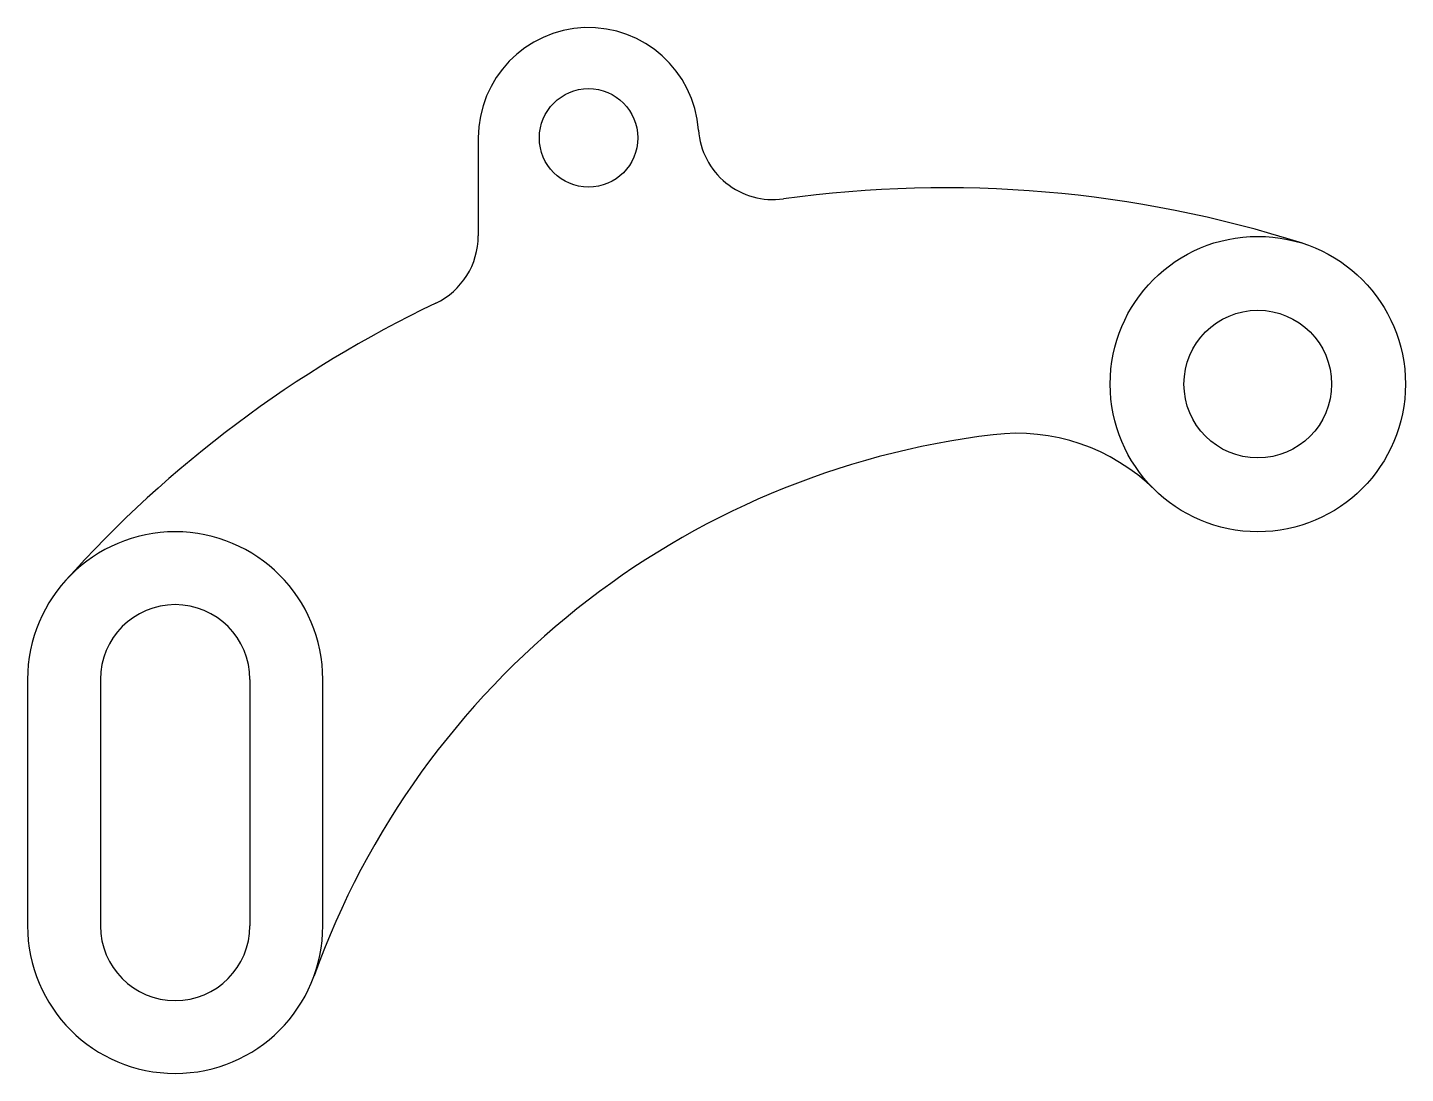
# Model space of a CAD drawing. Header units: millimetres. Extents: x -0.75 to 6.25, y -0.75 to 4.56.
import ezdxf

# ---------------------------------------------------------------- set-up
doc = ezdxf.new("R2010")
doc.units = ezdxf.units.MM

msp = doc.modelspace()

# ---------------------------------------------------------------- linework, layer by layer
for p, q in [((1.54, 4), (1.54, 3.5034)), ((-0.75, 1.25), (-0.75, 0)), ((-0.38, 1.25), (-0.38, 0)), ((0.38, 1.25), (0.38, 0)), ((0.75, 0), (0.75, 1.25))]:
    msp.add_line(p, q)
for centre, radius in [((2.1, 4), 0.25), ((5.5, 2.75), 0.75), ((5.5, 2.75), 0.375)]:
    msp.add_circle(centre, radius)
for centre, radius, start, end in [((2.1, 4), 0.56, 4.06436, 180), ((3.0376, 4.0666), 0.38, 184.06436, 277.8592), ((3.91, -2.2534), 6, 72.37107, 97.8592), ((1.16, 3.5034), 0.38, 295.53354, 0), ((3.91, -2.2534), 6, 115.53354, 138.13917), ((4.6572, -1.6771), 4.2, 96.85553, 160.19547), ((4.2753, 1.5), 1, 45.58469, 96.85553), ((0, 1.25), 0.75, 0, 180), ((0, 1.25), 0.38, 0, 180), ((0, 0), 0.75, 180, 0), ((0, 0), 0.38, 180, 0)]:
    msp.add_arc(centre, radius, start, end)

doc.saveas('drawing.dxf')
